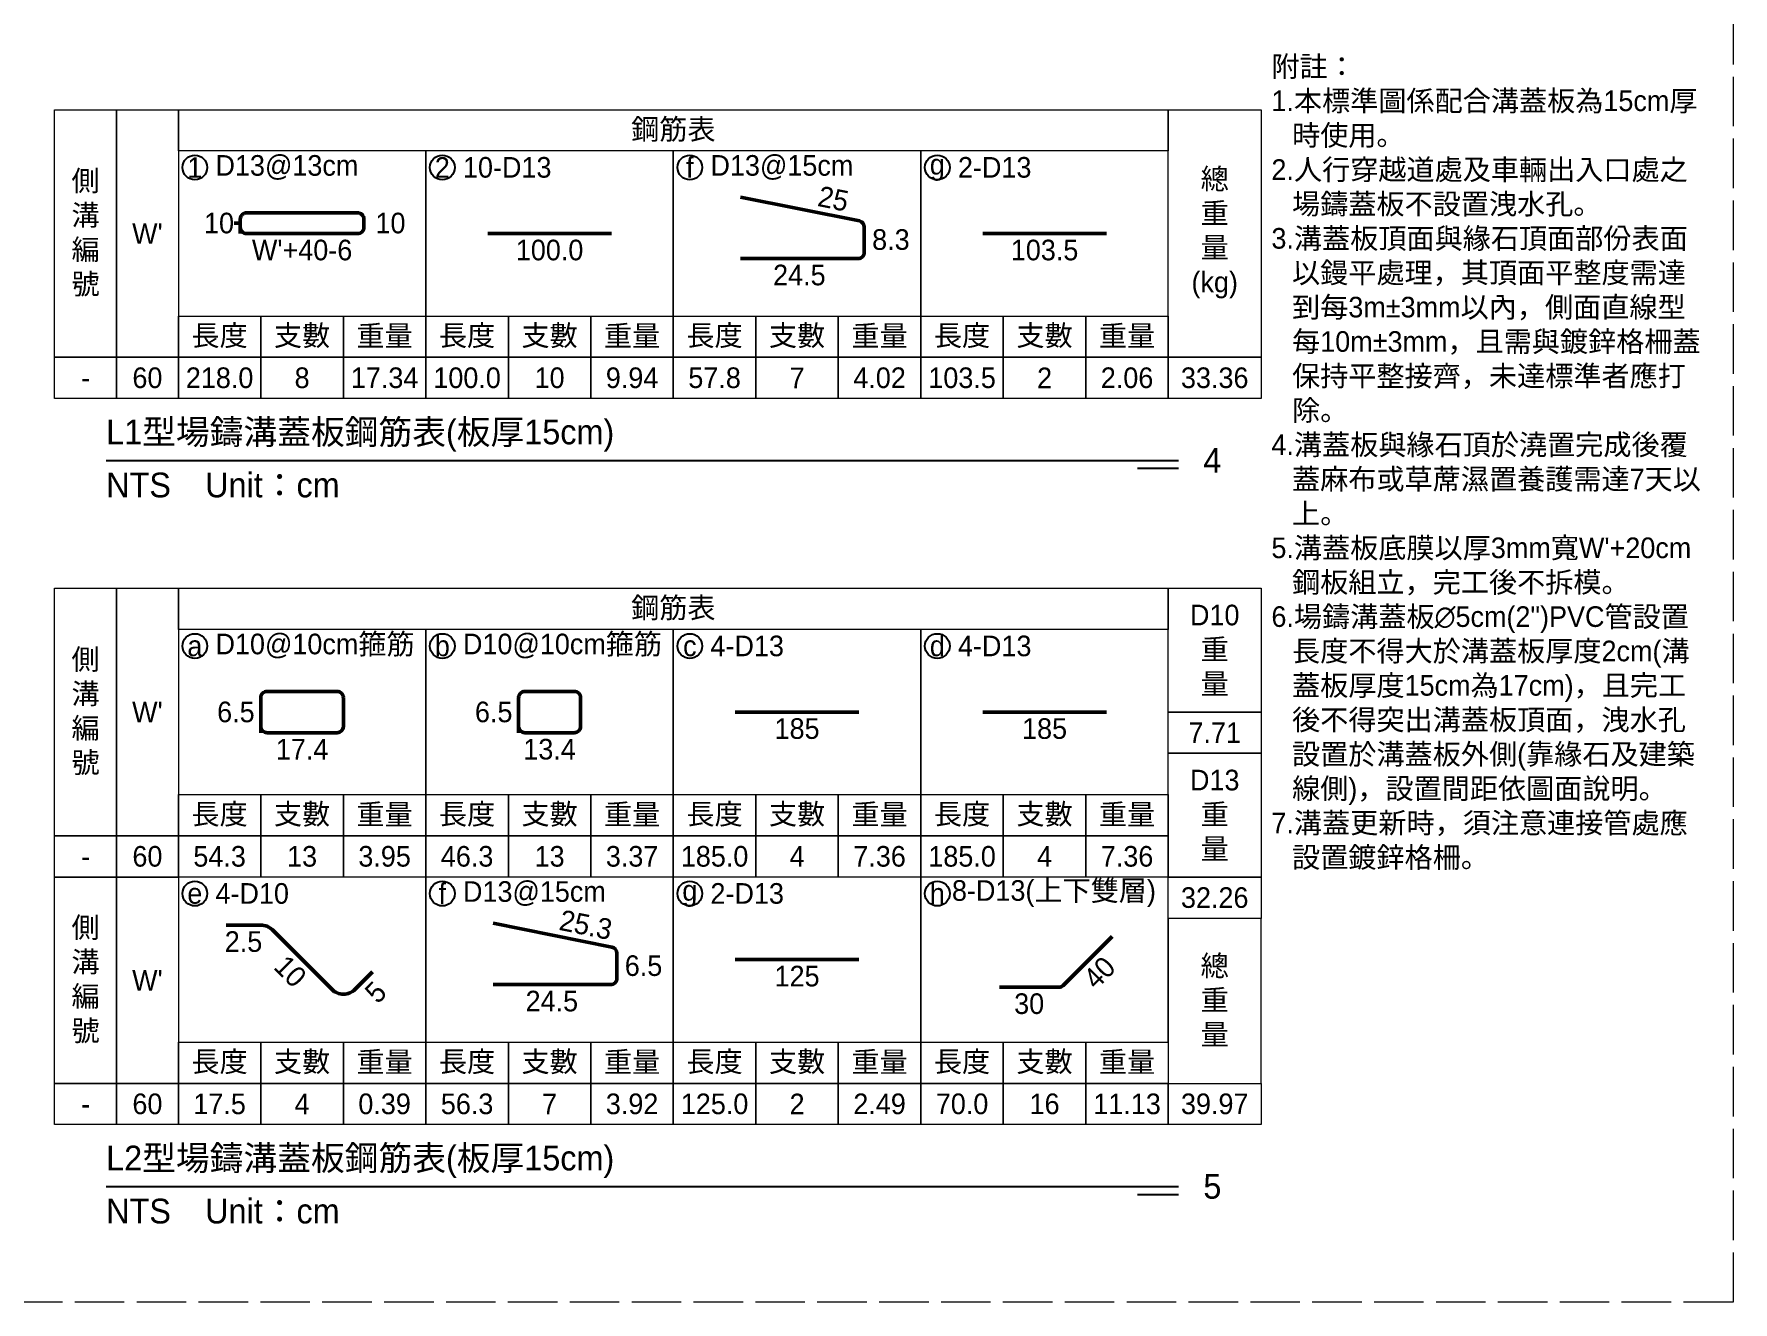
# Model space of a CAD drawing. Extents: x -2931 to 4779, y -2120 to 304.
# Drawn here: x -602.8 to -190.9, y -1964.5 to -1657.1 of the extents above; entities that cross this region are included whole.
import ezdxf

# ---------------------------------------------------------------- set-up
doc = ezdxf.new("R2010")
doc.units = 0
doc.header["$MEASUREMENT"] = 0
doc.linetypes.add('ACAD_ISO02W100', pattern=[15, 12, -3])
doc.layers.add('一、1.基本-圖框', color=7, linetype='Continuous', lineweight=20)
doc.layers.add('二、5.繪圖-鋼筋', color=60, linetype='Continuous', lineweight=50)
doc.layers.add('一、4.基本-隱藏', color=9, linetype='ACAD_ISO02W100', lineweight=20, plot=False)
doc.layers.add('三、1.文字-說明文字', color=2, linetype='Continuous')
doc.layers.add('三、3.文字-註解文字', color=2, linetype='Continuous')
doc.styles.add('次圖名(詳圖)', font='MS PGothic.ttf', dxfattribs={"height": 6})
doc.styles.add('註解文字', font='MS PGothic.ttf', dxfattribs={"height": 5})

msp = doc.modelspace()

# ---------------------------------------------------------------- linework, layer by layer
at = {"layer": '一、1.基本-圖框'}
for points in [[(-597.759, -1675.464), (-582.759, -1675.464), (-582.759, -1735.464), (-597.759, -1735.464)], [(-582.759, -1675.464), (-567.759, -1675.464), (-567.759, -1735.464), (-582.759, -1735.464)], [(-567.759, -1675.464), (-327.759, -1675.464), (-327.759, -1685.464), (-567.759, -1685.464)], [(-327.759, -1675.464), (-305.259, -1675.464), (-305.259, -1735.464), (-327.759, -1735.464)], [(-507.759, -1685.464), (-567.759, -1685.464), (-567.759, -1725.464), (-507.759, -1725.464)], [(-447.759, -1685.464), (-507.759, -1685.464), (-507.759, -1725.464), (-447.759, -1725.464)], [(-387.759, -1685.464), (-447.759, -1685.464), (-447.759, -1725.464), (-387.759, -1725.464)], [(-327.759, -1685.464), (-387.759, -1685.464), (-387.759, -1725.464), (-327.759, -1725.464)], [(-567.759, -1725.464), (-547.759, -1725.464), (-547.759, -1735.464), (-567.759, -1735.464)], [(-547.759, -1725.464), (-527.759, -1725.464), (-527.759, -1735.464), (-547.759, -1735.464)], [(-527.759, -1725.464), (-507.759, -1725.464), (-507.759, -1735.464), (-527.759, -1735.464)], [(-507.759, -1725.464), (-487.759, -1725.464), (-487.759, -1735.464), (-507.759, -1735.464)], [(-487.759, -1725.464), (-467.759, -1725.464), (-467.759, -1735.464), (-487.759, -1735.464)], [(-467.759, -1725.464), (-447.759, -1725.464), (-447.759, -1735.464), (-467.759, -1735.464)], [(-447.759, -1725.464), (-427.759, -1725.464), (-427.759, -1735.464), (-447.759, -1735.464)], [(-427.759, -1725.464), (-407.759, -1725.464), (-407.759, -1735.464), (-427.759, -1735.464)], [(-407.759, -1725.464), (-387.759, -1725.464), (-387.759, -1735.464), (-407.759, -1735.464)], [(-387.759, -1725.464), (-367.759, -1725.464), (-367.759, -1735.464), (-387.759, -1735.464)], [(-367.759, -1725.464), (-347.759, -1725.464), (-347.759, -1735.464), (-367.759, -1735.464)], [(-347.759, -1725.464), (-327.759, -1725.464), (-327.759, -1735.464), (-347.759, -1735.464)], [(-597.759, -1735.464), (-582.759, -1735.464), (-582.759, -1745.464), (-597.759, -1745.464)], [(-582.759, -1735.464), (-567.759, -1735.464), (-567.759, -1745.464), (-582.759, -1745.464)], [(-567.759, -1735.464), (-547.759, -1735.464), (-547.759, -1745.464), (-567.759, -1745.464)], [(-547.759, -1735.464), (-527.759, -1735.464), (-527.759, -1745.464), (-547.759, -1745.464)], [(-527.759, -1735.464), (-507.759, -1735.464), (-507.759, -1745.464), (-527.759, -1745.464)], [(-507.759, -1735.464), (-487.759, -1735.464), (-487.759, -1745.464), (-507.759, -1745.464)], [(-487.759, -1735.464), (-467.759, -1735.464), (-467.759, -1745.464), (-487.759, -1745.464)], [(-467.759, -1735.464), (-447.759, -1735.464), (-447.759, -1745.464), (-467.759, -1745.464)], [(-447.759, -1735.464), (-427.759, -1735.464), (-427.759, -1745.464), (-447.759, -1745.464)], [(-427.759, -1735.464), (-407.759, -1735.464), (-407.759, -1745.464), (-427.759, -1745.464)], [(-407.759, -1735.464), (-387.759, -1735.464), (-387.759, -1745.464), (-407.759, -1745.464)], [(-387.759, -1735.464), (-367.759, -1735.464), (-367.759, -1745.464), (-387.759, -1745.464)], [(-367.759, -1735.464), (-347.759, -1735.464), (-347.759, -1745.464), (-367.759, -1745.464)], [(-347.759, -1735.464), (-327.759, -1735.464), (-327.759, -1745.464), (-347.759, -1745.464)], [(-327.759, -1735.464), (-305.259, -1735.464), (-305.259, -1745.464), (-327.759, -1745.464)], [(-597.759, -1791.464), (-582.759, -1791.464), (-582.759, -1851.464), (-597.759, -1851.464)], [(-582.759, -1791.464), (-567.759, -1791.464), (-567.759, -1851.464), (-582.759, -1851.464)], [(-567.759, -1791.464), (-327.759, -1791.464), (-327.759, -1801.464), (-567.759, -1801.464)], [(-327.759, -1791.464), (-305.259, -1791.464), (-305.259, -1821.464), (-327.759, -1821.464)], [(-507.759, -1801.464), (-567.759, -1801.464), (-567.759, -1841.464), (-507.759, -1841.464)], [(-447.759, -1801.464), (-507.759, -1801.464), (-507.759, -1841.464), (-447.759, -1841.464)], [(-387.759, -1801.464), (-447.759, -1801.464), (-447.759, -1841.464), (-387.759, -1841.464)], [(-327.759, -1801.464), (-387.759, -1801.464), (-387.759, -1841.464), (-327.759, -1841.464)], [(-327.759, -1821.464), (-305.259, -1821.464), (-305.259, -1831.464), (-327.759, -1831.464)], [(-327.759, -1831.464), (-305.259, -1831.464), (-305.259, -1861.464), (-327.759, -1861.464)], [(-567.759, -1841.464), (-547.759, -1841.464), (-547.759, -1851.464), (-567.759, -1851.464)], [(-547.759, -1841.464), (-527.759, -1841.464), (-527.759, -1851.464), (-547.759, -1851.464)], [(-527.759, -1841.464), (-507.759, -1841.464), (-507.759, -1851.464), (-527.759, -1851.464)], [(-507.759, -1841.464), (-487.759, -1841.464), (-487.759, -1851.464), (-507.759, -1851.464)], [(-487.759, -1841.464), (-467.759, -1841.464), (-467.759, -1851.464), (-487.759, -1851.464)], [(-467.759, -1841.464), (-447.759, -1841.464), (-447.759, -1851.464), (-467.759, -1851.464)], [(-447.759, -1841.464), (-427.759, -1841.464), (-427.759, -1851.464), (-447.759, -1851.464)], [(-427.759, -1841.464), (-407.759, -1841.464), (-407.759, -1851.464), (-427.759, -1851.464)], [(-407.759, -1841.464), (-387.759, -1841.464), (-387.759, -1851.464), (-407.759, -1851.464)], [(-387.759, -1841.464), (-367.759, -1841.464), (-367.759, -1851.464), (-387.759, -1851.464)], [(-367.759, -1841.464), (-347.759, -1841.464), (-347.759, -1851.464), (-367.759, -1851.464)], [(-347.759, -1841.464), (-327.759, -1841.464), (-327.759, -1851.464), (-347.759, -1851.464)], [(-597.759, -1851.464), (-582.759, -1851.464), (-582.759, -1861.464), (-597.759, -1861.464)], [(-582.759, -1851.464), (-567.759, -1851.464), (-567.759, -1861.464), (-582.759, -1861.464)], [(-567.759, -1851.464), (-547.759, -1851.464), (-547.759, -1861.464), (-567.759, -1861.464)], [(-547.759, -1851.464), (-527.759, -1851.464), (-527.759, -1861.464), (-547.759, -1861.464)], [(-527.759, -1851.464), (-507.759, -1851.464), (-507.759, -1861.464), (-527.759, -1861.464)], [(-507.759, -1851.464), (-487.759, -1851.464), (-487.759, -1861.464), (-507.759, -1861.464)], [(-487.759, -1851.464), (-467.759, -1851.464), (-467.759, -1861.464), (-487.759, -1861.464)], [(-467.759, -1851.464), (-447.759, -1851.464), (-447.759, -1861.464), (-467.759, -1861.464)], [(-447.759, -1851.464), (-427.759, -1851.464), (-427.759, -1861.464), (-447.759, -1861.464)], [(-427.759, -1851.464), (-407.759, -1851.464), (-407.759, -1861.464), (-427.759, -1861.464)], [(-407.759, -1851.464), (-387.759, -1851.464), (-387.759, -1861.464), (-407.759, -1861.464)], [(-387.759, -1851.464), (-367.759, -1851.464), (-367.759, -1861.464), (-387.759, -1861.464)], [(-367.759, -1851.464), (-347.759, -1851.464), (-347.759, -1861.464), (-367.759, -1861.464)], [(-347.759, -1851.464), (-327.759, -1851.464), (-327.759, -1861.464), (-347.759, -1861.464)], [(-597.759, -1861.464), (-582.759, -1861.464), (-582.759, -1911.464), (-597.759, -1911.464)], [(-582.759, -1861.464), (-567.759, -1861.464), (-567.759, -1911.464), (-582.759, -1911.464)], [(-507.759, -1861.464), (-567.759, -1861.464), (-567.759, -1901.464), (-507.759, -1901.464)], [(-447.759, -1861.464), (-507.759, -1861.464), (-507.759, -1901.464), (-447.759, -1901.464)], [(-387.759, -1861.464), (-447.759, -1861.464), (-447.759, -1901.464), (-387.759, -1901.464)], [(-327.759, -1861.464), (-387.759, -1861.464), (-387.759, -1901.464), (-327.759, -1901.464)], [(-327.759, -1861.464), (-305.259, -1861.464), (-305.259, -1871.464), (-327.759, -1871.464)], [(-567.759, -1901.464), (-547.759, -1901.464), (-547.759, -1911.464), (-567.759, -1911.464)], [(-547.759, -1901.464), (-527.759, -1901.464), (-527.759, -1911.464), (-547.759, -1911.464)], [(-527.759, -1901.464), (-507.759, -1901.464), (-507.759, -1911.464), (-527.759, -1911.464)], [(-507.759, -1901.464), (-487.759, -1901.464), (-487.759, -1911.464), (-507.759, -1911.464)], [(-487.759, -1901.464), (-467.759, -1901.464), (-467.759, -1911.464), (-487.759, -1911.464)], [(-467.759, -1901.464), (-447.759, -1901.464), (-447.759, -1911.464), (-467.759, -1911.464)], [(-447.759, -1901.464), (-427.759, -1901.464), (-427.759, -1911.464), (-447.759, -1911.464)], [(-427.759, -1901.464), (-407.759, -1901.464), (-407.759, -1911.464), (-427.759, -1911.464)], [(-407.759, -1901.464), (-387.759, -1901.464), (-387.759, -1911.464), (-407.759, -1911.464)], [(-387.759, -1901.464), (-367.759, -1901.464), (-367.759, -1911.464), (-387.759, -1911.464)], [(-367.759, -1901.464), (-347.759, -1901.464), (-347.759, -1911.464), (-367.759, -1911.464)], [(-347.759, -1901.464), (-327.759, -1901.464), (-327.759, -1911.464), (-347.759, -1911.464)], [(-597.759, -1911.464), (-582.759, -1911.464), (-582.759, -1921.464), (-597.759, -1921.464)], [(-582.759, -1911.464), (-567.759, -1911.464), (-567.759, -1921.464), (-582.759, -1921.464)], [(-567.759, -1911.464), (-547.759, -1911.464), (-547.759, -1921.464), (-567.759, -1921.464)], [(-547.759, -1911.464), (-527.759, -1911.464), (-527.759, -1921.464), (-547.759, -1921.464)], [(-527.759, -1911.464), (-507.759, -1911.464), (-507.759, -1921.464), (-527.759, -1921.464)], [(-507.759, -1911.464), (-487.759, -1911.464), (-487.759, -1921.464), (-507.759, -1921.464)], [(-487.759, -1911.464), (-467.759, -1911.464), (-467.759, -1921.464), (-487.759, -1921.464)], [(-467.759, -1911.464), (-447.759, -1911.464), (-447.759, -1921.464), (-467.759, -1921.464)], [(-447.759, -1911.464), (-427.759, -1911.464), (-427.759, -1921.464), (-447.759, -1921.464)], [(-427.759, -1911.464), (-407.759, -1911.464), (-407.759, -1921.464), (-427.759, -1921.464)], [(-407.759, -1911.464), (-387.759, -1911.464), (-387.759, -1921.464), (-407.759, -1921.464)], [(-387.759, -1911.464), (-367.759, -1911.464), (-367.759, -1921.464), (-387.759, -1921.464)], [(-367.759, -1911.464), (-347.759, -1911.464), (-347.759, -1921.464), (-367.759, -1921.464)], [(-347.759, -1911.464), (-327.759, -1911.464), (-327.759, -1921.464), (-347.759, -1921.464)], [(-327.759, -1911.464), (-305.259, -1911.464), (-305.259, -1921.464), (-327.759, -1921.464)]]:
    msp.add_lwpolyline(points, close=True, dxfattribs=at)
at = {"layer": '一、1.基本-圖框', "linetype": 'Continuous'}
msp.add_lwpolyline([(-305.259, -1871.464), (-327.759, -1871.464), (-327.759, -1911.464), (-305.259, -1911.464)], close=True, dxfattribs=at)
at = {"layer": '一、4.基本-隱藏'}
msp.add_lwpolyline([(-970.855, -1457.464), (-190.855, -1457.464), (-190.855, -1964.464), (-970.855, -1964.464)], close=True, dxfattribs=at)
at = {"layer": '三、3.文字-註解文字'}
for points in [[(-585.259, -1760.464), (-325.259, -1760.464)], [(-325.259, -1762.464), (-335.259, -1762.464)], [(-585.259, -1936.464), (-325.259, -1936.464)], [(-325.259, -1938.464), (-335.259, -1938.464)]]:
    msp.add_lwpolyline(points, dxfattribs=at)
for centre in [(-563.759, -1689.464), (-503.759, -1689.464), (-443.759, -1689.464), (-383.759, -1689.464), (-563.759, -1805.464), (-503.759, -1805.464), (-443.759, -1805.464), (-383.759, -1805.464), (-563.759, -1865.464), (-503.759, -1865.464), (-443.759, -1865.464), (-383.759, -1865.464)]:
    msp.add_circle(centre, 3, dxfattribs=at)
at = {"layer": '二、5.繪圖-鋼筋'}
for points in [[(-431.456, -1711.522), (-402.956, -1711.522, 0.4142136), (-401.456, -1710.022), (-401.456, -1703.902, 0.3575108), (-402.662, -1702.431), (-431.462, -1696.671)], [(-470.259, -1824.964, -0.4142136), (-471.759, -1826.464), (-483.759, -1826.464, -0.4142136), (-485.259, -1824.964), (-485.259, -1817.964, -0.4142136), (-483.759, -1816.464), (-471.759, -1816.464, -0.4142136), (-470.259, -1817.964), (-470.259, -1824.964)], [(-556.131, -1873.093), (-547.787, -1873.093, -0.1989124), (-544.959, -1874.264), (-530.559, -1888.664, 0.4142136), (-524.902, -1888.664), (-520.66, -1884.422)], [(-491.456, -1887.522), (-462.956, -1887.522, 0.4142136), (-461.456, -1886.022), (-461.456, -1879.902, 0.3575108), (-462.662, -1878.431), (-491.462, -1872.671)], [(-368.683, -1888.146), (-354.305, -1888.146, 0.1989124), (-353.244, -1887.706), (-341.393, -1875.856)]]:
    msp.add_lwpolyline(points, format="xyb", dxfattribs=at)
msp.add_lwpolyline([(-524.259, -1705.464), (-551.259, -1705.464, -0.4142136), (-552.759, -1703.964), (-552.759, -1701.964, -0.4142136), (-551.259, -1700.464), (-524.259, -1700.464, -0.4142136), (-522.759, -1701.964), (-522.759, -1703.964, -0.4142136)], format="xyb", close=True, dxfattribs=at)
at = {"layer": '二、5.繪圖-鋼筋', "linetype": 'Continuous'}
for points in [[(-554.259, -1702.964), (-552.759, -1702.964)], [(-552.759, -1702.964), (-552.759, -1705.464)], [(-547.759, -1821.464), (-547.759, -1826.464)], [(-485.259, -1821.464), (-485.259, -1826.464)]]:
    msp.add_lwpolyline(points, dxfattribs=at)
at = {"layer": '二、5.繪圖-鋼筋'}
for points in [[(-492.759, -1705.464), (-462.759, -1705.464)], [(-372.759, -1705.464), (-342.759, -1705.464)], [(-432.759, -1821.464), (-402.759, -1821.464)], [(-372.759, -1821.464), (-342.759, -1821.464)], [(-432.759, -1881.464), (-402.759, -1881.464)]]:
    msp.add_lwpolyline(points, dxfattribs=at)
at = {"layer": '二、5.繪圖-鋼筋', "linetype": 'Continuous'}
msp.add_lwpolyline([(-527.759, -1817.964), (-527.759, -1824.964, -0.4142136), (-529.259, -1826.464), (-546.259, -1826.464, -0.4142136), (-547.759, -1824.964), (-547.759, -1817.964, -0.4142136), (-546.259, -1816.464), (-529.259, -1816.464, -0.4142136)], format="xyb", close=True, dxfattribs=at)

# ---------------------------------------------------------------- texts
at = {"layer": '一、1.基本-圖框', "char_height": 5, "attachment_point": 5, "style": '註解文字'}
for s, width, insert in [('{\\fMS PGothic|b0|i0|c128|p34;鋼筋表}', 128.86758, (-447.759, -1680.464)), ('側溝編號', 5, (-590.259, -1705.464)), ('總{\\fMS PGothic|b0|i0|c128|p34;重量(kg)}', 5, (-316.509, -1705.464)), ("W'", 17.80786, (-575.259, -1705.464)), ('{\\fMS PGothic|b0|i0|c128|p34;長度}', 17.80786, (-557.759, -1730.464)), ('支數', 17.80786, (-537.759, -1730.464)), ('重量', 17.80786, (-517.759, -1730.464)), ('{\\fMS PGothic|b0|i0|c128|p34;長度}', 17.80786, (-497.759, -1730.464)), ('支數', 17.80786, (-477.759, -1730.464)), ('重量', 17.80786, (-457.759, -1730.464)), ('{\\fMS PGothic|b0|i0|c128|p34;長度}', 17.80786, (-437.759, -1730.464)), ('支數', 17.80786, (-417.759, -1730.464)), ('重量', 17.80786, (-397.759, -1730.464)), ('{\\fMS PGothic|b0|i0|c128|p34;長度}', 17.80786, (-377.759, -1730.464)), ('支數', 17.80786, (-357.759, -1730.464)), ('重量', 17.80786, (-337.759, -1730.464)), ('{\\fMS PGothic|b0|i0|c128|p34;鋼筋表}', 128.86758, (-447.759, -1796.464)), ('{\\fMS PGothic|b0|i0|c128|p34;D10\\P重量}', 5, (-316.509, -1806.464)), ('側溝編號', 5, (-590.259, -1821.464)), ("W'", 17.80786, (-575.259, -1821.464)), ('{\\fMS PGothic|b0|i0|c128|p34;D13\\P重量}', 5, (-316.509, -1846.464)), ('{\\fMS PGothic|b0|i0|c128|p34;長度}', 17.80786, (-557.759, -1846.464)), ('支數', 17.80786, (-537.759, -1846.464)), ('重量', 17.80786, (-517.759, -1846.464)), ('{\\fMS PGothic|b0|i0|c128|p34;長度}', 17.80786, (-497.759, -1846.464)), ('支數', 17.80786, (-477.759, -1846.464)), ('重量', 17.80786, (-457.759, -1846.464)), ('{\\fMS PGothic|b0|i0|c128|p34;長度}', 17.80786, (-437.759, -1846.464)), ('支數', 17.80786, (-417.759, -1846.464)), ('重量', 17.80786, (-397.759, -1846.464)), ('{\\fMS PGothic|b0|i0|c128|p34;長度}', 17.80786, (-377.759, -1846.464)), ('支數', 17.80786, (-357.759, -1846.464)), ('重量', 17.80786, (-337.759, -1846.464)), ('側溝編號', 5, (-590.259, -1886.464)), ('總重量', 5, (-316.509, -1891.464)), ("W'", 17.80786, (-575.259, -1886.464)), ('{\\fMS PGothic|b0|i0|c128|p34;長度}', 17.80786, (-557.759, -1906.464)), ('支數', 17.80786, (-537.759, -1906.464)), ('{\\fMS PGothic|b0|i0|c128|p34;長度}', 17.80786, (-497.759, -1906.464)), ('支數', 17.80786, (-477.759, -1906.464)), ('{\\fMS PGothic|b0|i0|c128|p34;長度}', 17.80786, (-437.759, -1906.464)), ('支數', 17.80786, (-417.759, -1906.464)), ('{\\fMS PGothic|b0|i0|c128|p34;長度}', 17.80786, (-377.759, -1906.464)), ('支數', 17.80786, (-357.759, -1906.464)), ('重量', 17.80786, (-517.759, -1906.464)), ('重量', 17.80786, (-457.759, -1906.464)), ('重量', 17.80786, (-397.759, -1906.464)), ('重量', 17.80786, (-337.759, -1906.464))]:
    msp.add_mtext_dynamic_manual_height_columns(s, width=width, gutter_width=30, heights=[0], dxfattribs=dict(at, insert=insert))
at = {"layer": '三、1.文字-說明文字', "insert": (-302.759, -1662.464), "char_height": 5, "attachment_point": 1, "style": '註解文字'}
msp.add_mtext_dynamic_manual_height_columns('{\\fMS PGothic|b0|i0|c128|p34;附註：\\P\\pi-5,l5;1.本標準圖係配合溝蓋板為15cm厚時使用。\\P2.人行穿越道處及車輛出入口處之場鑄蓋板不設置洩水孔。\\P3.溝蓋板頂面與緣石頂面部份表面以鏝平處理，其頂面平整度需達到每3m±3mm以\\fPMingLiU|b0|i0|c136|p18;內\\fMS PGothic|b0|i0|c128|p34;，側面直線型每10m±3mm，且需與鍍鋅格柵蓋保持平整接齊，未達標準者應打除。\\P4.溝蓋板與緣石頂於澆置完成後覆蓋麻布或草蓆濕置養護需達7天以上。\\P5.溝蓋板底膜以厚3mm寬W\'+20cm鋼板組立，完工後不拆模。\\P6.場鑄溝蓋板∅5cm(2")PVC管設置長度不得大於溝蓋板厚度2cm(溝蓋板厚度15cm為17cm)，且完工後不得突出溝蓋板頂面，洩水孔設置於溝蓋板外側(靠緣石及建築線側)，設置間距依圖面\\fPMingLiU|b0|i0|c136|p18;說\\fMS PGothic|b0|i0|c128|p34;明。\\P7.溝蓋更新時，須注意連接管處應設置鍍鋅格柵。}', width=105.64408, gutter_width=30, heights=[0], dxfattribs=at)
at = {"layer": '三、3.文字-註解文字'}
for s, width, gutter_width, insert, char_height, attachment_point, style in [('1', 8.38231, 30, (-563.759, -1689.464), 5, 5, '註解文字'), ('{\\fMS PGothic|b0|i0|c128|p34;D13@1}3{\\fMS PGothic|b0|i0|c128|p34;cm}', 6.06582, 30, (-558.759, -1689.464), 5, 4, '註解文字'), ('2', 8.38231, 30, (-503.759, -1689.464), 5, 5, '註解文字'), ('10{\\fMS PGothic|b0|i0|c128|p34;-D13}', 6.06582, 30, (-498.759, -1689.464), 5, 4, '註解文字'), ('f', 8.38231, 30, (-443.759, -1689.464), 5, 5, '註解文字'), ('D13@15cm', 6.06582, 30, (-438.759, -1689.464), 5, 4, '註解文字'), ('g', 8.38231, 30, (-383.759, -1689.464), 5, 5, '註解文字'), ('2-D13', 6.06582, 30, (-378.759, -1689.464), 5, 4, '註解文字'), ('{\\fMS PGothic|b0|i0|c128|p34;10}', 8.83098, 25, (-554.259, -1702.964), 5, 6, '註解文字'), ('\\pi1.29049;{\\fMS PGothic|b0|i0|c128|p34;10}', 8.83098, 25, (-521.259, -1702.964), 5, 4, '註解文字'), ('\\pi0.3956;{\\fMS PGothic|b0|i0|c128|p34;8.3}', 8.83098, 25, (-399.956, -1706.962), 5, 4, '註解文字'), ("{\\fMS PGothic|b0|i0|c128|p34;W'+40-6}", 5.41119, 25, (-537.759, -1706.964), 5, 2, '註解文字'), ('{\\fMS PGothic|b0|i0|c128|p34;100.0}', 5.41119, 25, (-477.759, -1706.964), 5, 2, '註解文字'), ('{\\fMS PGothic|b0|i0|c128|p34;103.5}', 5.41119, 25, (-357.759, -1706.964), 5, 2, '註解文字'), ('{\\fMS PGothic|b0|i0|c128|p34;24.5}', 5.41119, 25, (-417.206, -1713.022), 5, 2, '註解文字'), ('60', 9.06048, 30, (-575.259, -1740.464), 5, 5, '註解文字'), ('218.0', 9.06048, 30, (-557.759, -1740.464), 5, 5, '註解文字'), ('8', 9.06048, 30, (-537.759, -1740.464), 5, 5, '註解文字'), ('17.34', 9.06048, 30, (-517.759, -1740.464), 5, 5, '註解文字'), ('100.0', 9.06048, 30, (-497.759, -1740.464), 5, 5, '註解文字'), ('10', 9.06048, 30, (-477.759, -1740.464), 5, 5, '註解文字'), ('9.94', 9.06048, 30, (-457.759, -1740.464), 5, 5, '註解文字'), ('57.8', 9.06048, 30, (-437.759, -1740.464), 5, 5, '註解文字'), ('7', 9.06048, 30, (-417.759, -1740.464), 5, 5, '註解文字'), ('4.02', 9.06048, 30, (-397.759, -1740.464), 5, 5, '註解文字'), ('103.5', 9.06048, 30, (-377.759, -1740.464), 5, 5, '註解文字'), ('2', 9.06048, 30, (-357.759, -1740.464), 5, 5, '註解文字'), ('2.06', 9.06048, 30, (-337.759, -1740.464), 5, 5, '註解文字'), ('33.36', 9.06048, 30, (-316.509, -1740.464), 5, 5, '註解文字'), ('-', 9.06048, 30, (-590.259, -1740.464), 5, 5, '註解文字'), ('{\\fMS PGothic|b0|i0|c128|p34;L1型場鑄溝蓋板鋼筋表(板厚1}5{\\fMS PGothic|b0|i0|c128|p34;cm)}', 215.37549, 15, (-585.259, -1754.464), 6, 4, '次圖名(詳圖)'), ('4', 3, 15, (-319.259, -1760.464), 6, 4, '次圖名(詳圖)'), ('NTS{\\fMS PGothic|b0|i0|c128|p34;^IUnit：cm}', 136.03259, 15, (-585.259, -1766.464), 6, 4, '次圖名(詳圖)'), ('a', 8.38231, 30, (-563.759, -1805.464), 5, 5, '註解文字'), ('{\\fMS PGothic|b0|i0|c128|p34;D10@10cm}箍筋', 47.36632, 30, (-558.759, -1805.464), 5, 4, '註解文字'), ('b', 8.38231, 30, (-503.759, -1805.464), 5, 5, '註解文字'), ('{\\fMS PGothic|b0|i0|c128|p34;D10@10cm}箍筋', 47.97145, 30, (-498.759, -1805.464), 5, 4, '註解文字'), ('c', 8.38231, 30, (-443.759, -1805.464), 5, 5, '註解文字'), ('4{\\fMS PGothic|b0|i0|c128|p34;-D13}', 6.06582, 30, (-438.759, -1805.464), 5, 4, '註解文字'), ('d', 8.38231, 30, (-383.759, -1805.464), 5, 5, '註解文字'), ('4{\\fMS PGothic|b0|i0|c128|p34;-D13}', 6.06582, 30, (-378.759, -1805.464), 5, 4, '註解文字'), ('{\\fMS PGothic|b0|i0|c128|p34;6.5}', 8.83098, 25, (-549.259, -1821.464), 5, 6, '註解文字'), ('{\\fMS PGothic|b0|i0|c128|p34;6.5}', 8.83098, 25, (-486.759, -1821.464), 5, 6, '註解文字'), ('{\\fMS PGothic|b0|i0|c128|p34;185}', 5.41119, 25, (-417.759, -1822.964), 5, 2, '註解文字'), ('{\\fMS PGothic|b0|i0|c128|p34;185}', 5.41119, 25, (-357.759, -1822.964), 5, 2, '註解文字'), ('7.71', 9.06048, 30, (-316.509, -1826.464), 5, 5, '註解文字'), ('{\\fMS PGothic|b0|i0|c128|p34;17.4}', 5.41119, 25, (-537.759, -1827.964), 5, 2, '註解文字'), ('{\\fMS PGothic|b0|i0|c128|p34;13.4}', 5.41119, 25, (-477.759, -1827.964), 5, 2, '註解文字'), ('-', 9.06048, 30, (-590.259, -1856.464), 5, 5, '註解文字'), ('60', 9.06048, 30, (-575.259, -1856.464), 5, 5, '註解文字'), ('54.3', 9.06048, 30, (-557.759, -1856.464), 5, 5, '註解文字'), ('13', 9.06048, 30, (-537.759, -1856.464), 5, 5, '註解文字'), ('3.95', 9.06048, 30, (-517.759, -1856.464), 5, 5, '註解文字'), ('46.3', 9.06048, 30, (-497.759, -1856.464), 5, 5, '註解文字'), ('13', 9.06048, 30, (-477.759, -1856.464), 5, 5, '註解文字'), ('3.37', 9.06048, 30, (-457.759, -1856.464), 5, 5, '註解文字'), ('185.0', 9.06048, 30, (-437.759, -1856.464), 5, 5, '註解文字'), ('4', 9.06048, 30, (-417.759, -1856.464), 5, 5, '註解文字'), ('7.36', 9.06048, 30, (-397.759, -1856.464), 5, 5, '註解文字'), ('185.0', 9.06048, 30, (-377.759, -1856.464), 5, 5, '註解文字'), ('4', 9.06048, 30, (-357.759, -1856.464), 5, 5, '註解文字'), ('7.36', 9.06048, 30, (-337.759, -1856.464), 5, 5, '註解文字'), ('{\\fMS PGothic|b0|i0|c128|p34;8-D13(}上下雙{\\fMS PGothic|b0|i0|c128|p34;層)}', 52.84713, 30, (-380.211, -1865.464), 5, 4, '註解文字'), ('e', 8.38231, 30, (-563.759, -1865.464), 5, 5, '註解文字'), ('4-D10', 6.06582, 30, (-558.759, -1865.464), 5, 4, '註解文字'), ('f', 8.38231, 30, (-503.759, -1865.464), 5, 5, '註解文字'), ('f', 8.38231, 30, (-503.759, -1865.464), 5, 5, '註解文字'), ('{\\fMS PGothic|b0|i0|c128|p34;D13@1}5{\\fMS PGothic|b0|i0|c128|p34;cm}', 6.06582, 30, (-498.759, -1865.464), 5, 4, '註解文字'), ('g', 8.38231, 30, (-443.759, -1865.464), 5, 5, '註解文字'), ('2-D13', 6.06582, 30, (-438.759, -1865.464), 5, 4, '註解文字'), ('h', 8.38231, 30, (-383.759, -1865.464), 5, 5, '註解文字'), ('32.26', 9.06048, 30, (-316.509, -1866.464), 5, 5, '註解文字'), ('{\\fMS PGothic|b0|i0|c128|p34;2.5}', 5.41119, 25, (-551.959, -1874.593), 5, 2, '註解文字'), ('\\pi0.42401;{\\fMS PGothic|b0|i0|c128|p34;6.5}', 8.83098, 25, (-459.956, -1882.962), 5, 4, '註解文字'), ('{\\fMS PGothic|b0|i0|c128|p34;125}', 5.41119, 25, (-417.759, -1882.964), 5, 2, '註解文字'), ('{\\fMS PGothic|b0|i0|c128|p34;24.5}', 5.41119, 25, (-477.206, -1889.022), 5, 2, '註解文字'), ('{\\fMS PGothic|b0|i0|c128|p34;30}', 5.41119, 25, (-361.494, -1889.646), 5, 2, '註解文字'), ('60', 9.06048, 30, (-575.259, -1916.464), 5, 5, '註解文字'), ('17.5', 9.06048, 30, (-557.759, -1916.464), 5, 5, '註解文字'), ('4', 9.06048, 30, (-537.759, -1916.464), 5, 5, '註解文字'), ('0.39', 9.06048, 30, (-517.759, -1916.464), 5, 5, '註解文字'), ('56.3', 9.06048, 30, (-497.759, -1916.464), 5, 5, '註解文字'), ('7', 9.06048, 30, (-477.759, -1916.464), 5, 5, '註解文字'), ('3.92', 9.06048, 30, (-457.759, -1916.464), 5, 5, '註解文字'), ('125.0', 9.06048, 30, (-437.759, -1916.464), 5, 5, '註解文字'), ('2', 9.06048, 30, (-417.759, -1916.464), 5, 5, '註解文字'), ('2.49', 9.06048, 30, (-397.759, -1916.464), 5, 5, '註解文字'), ('70.0', 9.06048, 30, (-377.759, -1916.464), 5, 5, '註解文字'), ('16', 9.06048, 30, (-357.759, -1916.464), 5, 5, '註解文字'), ('11.13', 9.06048, 30, (-337.759, -1916.464), 5, 5, '註解文字'), ('39.97', 9.06048, 30, (-316.509, -1916.464), 5, 5, '註解文字'), ('-', 9.06048, 30, (-590.259, -1916.464), 5, 5, '註解文字'), ('{\\fMS PGothic|b0|i0|c128|p34;L2型場鑄溝蓋板鋼筋表(板厚1}5{\\fMS PGothic|b0|i0|c128|p34;cm)}', 215.37549, 15, (-585.259, -1930.464), 6, 4, '次圖名(詳圖)'), ('5', 3, 15, (-319.259, -1936.464), 6, 4, '次圖名(詳圖)'), ('NTS{\\fMS PGothic|b0|i0|c128|p34;^IUnit：cm}', 136.03259, 15, (-585.259, -1942.464), 6, 4, '次圖名(詳圖)')]:
    msp.add_mtext_dynamic_manual_height_columns(s, width=width, gutter_width=gutter_width, heights=[0], dxfattribs=dict(at, insert=insert, char_height=char_height, attachment_point=attachment_point, style=style))
at = {"layer": '三、3.文字-註解文字', "char_height": 5, "style": '註解文字'}
for s, insert, attachment_point, rotation in [('{\\fMS PGothic|b0|i0|c128|p34;25}', (-409.471, -1699.539), 8, 348.63952), ('{\\fMS PGothic|b0|i0|c128|p34;25.3}', (-469.471, -1875.539), 8, 348.63952), ('{\\fMS PGothic|b0|i0|c128|p34;10}', (-538.82, -1882.525), 2, 314.93188), ('{\\fMS PGothic|b0|i0|c128|p34;40}', (-346.258, -1882.842), 2, 45.18682), ('{\\fMS PGothic|b0|i0|c128|p34;5}', (-521.72, -1887.604), 2, 45.41649)]:
    msp.add_mtext_dynamic_manual_height_columns(s, width=5.41119, gutter_width=25, heights=[0], dxfattribs=dict(at, insert=insert, attachment_point=attachment_point, rotation=rotation))

doc.saveas('drawing.dxf')
